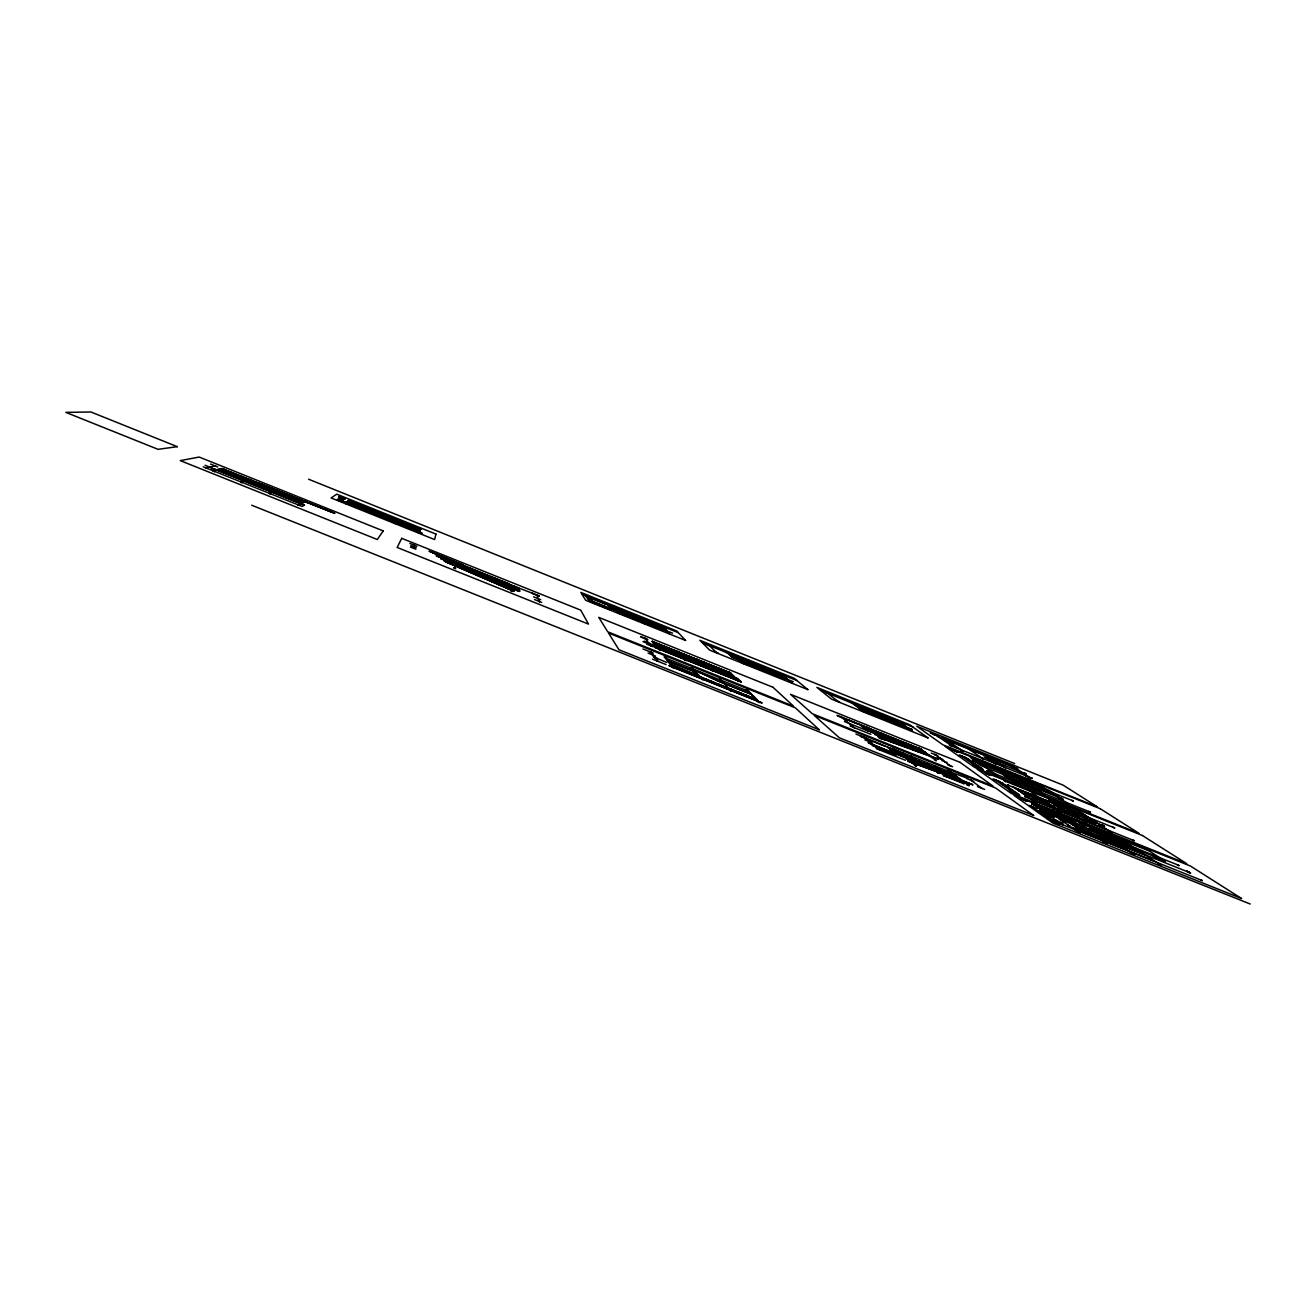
<?xml version="1.0" encoding="UTF-8"?>
<svg xmlns="http://www.w3.org/2000/svg" width="1316" height="1316" viewBox="0 0 1316 1316"><rect width="100%" height="100%" fill="white"/><g stroke="black" fill="none" stroke-linecap="round" stroke-linejoin="round"><path stroke-width="1.5" d="M463.051 568.364L463.084 567.295L469.055 569.68L469.072 570.782M463.216 565.419L432.52 552.555M461.735 567.838L461.768 566.768L456.455 564.63L456.389 565.699M455.961 565.567L456.043 564.383M455.681 565.633L455.78 564.284M455.714 564.038L455.846 562.277M454.826 567.574L455.254 562.212M454.217 565.14L454.497 561.916M446.124 560.896L454.365 563.429M445.68 558.922L440.975 556.915M445.071 558.56L438.491 556.602M443.344 557.869L438.672 555.648M441.173 555.796L440.663 558.708L454.3 564.186M436.336 554.612L441.025 556.602M421.219 529.312L418.883 528.275M419.755 532.306L420.626 529.081M413.553 548.229L414.507 545.087M419.442 532.174L418.291 531.532M418.488 532.832C418.751 533.391 419.426 533.358 420.149 528.555M418.537 531.812L343.114 501.577L422.156 533.375L418.801 531.121M418.225 531.697L419.442 528.604M412.763 527.436L413.224 526.433M401.923 523.126L402.466 522.123M394.52 523.192L397.004 519.228M390.013 518.323L390.671 517.385M389.454 518.043L390.095 517.122M378.547 513.717L379.304 512.812M373.185 509.637L369.763 513.388M367.658 509.341L368.513 508.47M367.049 509.095L367.904 508.223M357.968 505.443L358.906 504.604M350.78 500.968L348.46 499.948M347.21 503.123L350.188 500.738M346.898 503.008L348.23 501.725M345.598 503.535C346.782 503.37 344.282 505.673 349.875 500.261M346.338 502.35L347.556 502.844M348.987 500.245L345.664 502.515M331.402 512.006L257.903 482.709L334.922 513.405L222.19 468.595L216.795 469.96M339.067 500.903L342.983 498.122M306.908 502.564L221.614 468.512L216.564 469.796M301.298 503.831L304.851 501.741M304.72 501.166C299.735 504.834 298.765 505.87 298.058 504.9M299.9 503.271L303.322 501.297M299.587 503.008L300.805 502.317M299.061 502.811L300.278 502.103M298.633 502.597L299.735 501.939M288.369 498.484L289.536 497.843M287.941 498.336L289.224 497.678M287.414 498.122L288.714 497.464M286.888 497.925L288.188 497.251M286.362 497.711L287.661 497.053M286 497.53L287.266 496.938M275.192 493.204L276.524 492.628M274.682 493.023L276.064 492.398M273.942 492.875L275.686 492.085M276.047 491.937L277.906 491.098M270.356 493.994C273.152 494.158 262.575 493.73 278.038 490.457M272.544 492.299L274.287 491.526M274.649 491.378L276.541 490.539M272.182 492.02L273.794 491.312M271.573 491.707L272.889 491.131M272.593 490.424L271.491 490.901L301.002 502.63M267.362 490.013L268.711 489.453L301.298 502.465M266.556 489.766L268.217 489.075M267.082 489.124L270.454 487.726M265.618 489.404L267.296 488.713L218.818 469.615M256.307 485.67L266.079 489.207L217.749 469.845M255.781 485.456L246.437 481.705M250.583 479.452C232.537 484.255 245.631 481.755 241.815 482.561M244.003 480.735L236.419 477.692M235.893 477.478L226.533 473.727M226.007 473.513L218.9 470.667M223.704 468.66L212.863 470.931L214.705 471.638M1019.916 778.644L1011.527 774.943L1014.258 775.864M205.855 468.151L215.643 465.848M1100.275 833.9L1090.75 828.669L1130.033 845.004M1093.497 822.286L1084.384 818.207L1095.915 823.421M1086.555 819.292L1087.838 819.572M1121.216 838.835L1146.335 848.968M1120.229 838.605L1043.539 807.728M1090.767 828.702L1096.508 830.725M1027.006 801.28L1020.903 798.68L1027.023 801.197M1079.038 810.936L1004.519 780.881M1119.192 840.398L1121.824 841.615L1111.921 837.206L1119.274 840.315L1117.942 840.036M1043.851 808.139L1042.979 808.008M1048.441 800.062L1057.521 803.879M1040.528 785.487L971.093 757.703M957.719 752.094L952.422 749.84M952.406 749.758L957.752 752.028M1015.097 776.753L1019.966 778.595M941.318 737.322L1011.889 765.616M1008.55 764.382L1029.704 778.036M1093.267 829.689L1095.537 830.445M944.756 738.589L963.164 751.354L959.693 749.265M514.243 591.427L444.018 561.044M955.186 777.871L945.085 774.548M954.774 778.085L960.664 780.207M946.27 774.466L931.662 769.679M934.097 769.827L913.238 763M911.84 762.49L917.433 763.461M1111.954 837.552L1112.908 837.815M445.45 561.669L519.721 591.427L518.751 588.055L455.83 562.574M1095.899 823.487L1092.28 821.941M1190.667 873.117L1187.838 871.982M1186.637 871.208L1189.467 872.343M893.761 722.435L884.878 719.359M893.334 722.517L898.384 724.392M886.112 719.474L877.756 716.233M453.839 567.805L455.714 568.627L454.908 568.364M1108.944 842.701L1108.401 842.339M1113.221 844.362L1116.264 845.908M1104.7 842.668L1105.621 842.882L1103.219 841.829L1107.036 843.836M1093.481 821.809L1090.01 820.444M1115.672 839.115L1112.02 837.683M1118.419 839.773L1118.732 839.953M892.445 739.362L888.843 738.49L895.505 741.747L892.116 739.296L864.234 728.126M1115.524 838.407L1118.995 839.74M1020.476 790.554L1017.021 788.778M967.079 784.731L969.053 785.586M969.004 785.652L967.128 784.846M510.838 590.621L512.697 591.378L510.855 590.736M757.983 701.675L759.941 702.497M759.908 702.58L759.052 702.283M774.186 674.351L741.911 661.833L786.902 679.27L781.359 674.549M773.545 674.335L778.809 676.309M1104.683 826.432L1102.018 825.362M1090.043 821.052L1086.555 819.671L1087.427 819.819M1101.031 824.721L1103.696 825.79M1074.35 816.298L1075.221 816.512L1073.395 815.657M1077.952 832.057L1079.959 833.012L1078.939 832.436M1054.182 809.258L1055.07 809.488C1049.378 807.152 1056.781 810.179 1053.639 809.011M1044.493 801.724L1041.811 800.654M938.407 772.805L937.337 772.525L939.361 773.43M955.235 775.979L902.052 754.71M898.515 741.796L894.288 740.678L901.608 744.198M880.98 738.621L882.822 739.312M882.691 739.345L881.046 738.654M684.764 659.925L686.557 660.665L684.748 660.007M1059.989 797.644L1062.374 798.746M1063.361 799.207L1060.861 798.203M1059.051 823.306L1202.363 880.601M644.725 622.402L618.339 612.17M642.784 622.007L653.575 625.873M1015.294 782.576L1016.166 782.823L1014.537 782.082M1033.932 801.378L1035.758 802.25M1187.081 871.307L1188.183 871.735M1187.081 871.389L1190.24 873.018M1025.625 797.101L1134.343 840.743M1010.096 778.167L1007.579 777.164M1177.211 864.711L1179.12 865.615M1132.747 854.051L1134.721 854.824L1132.681 854.018M1007.299 784.764L1009.043 785.586L1008.253 785.126M393.731 522.995L395.31 523.554L393.665 522.962M1023.141 772.689L1025.477 773.627M1026.233 774.121L1023.897 773.183M995.373 764.037L996.212 764.267L985.783 757.539M1132.648 840.036L1134.359 840.677M1109.914 831.811L1111.691 832.584L1109.947 831.926M1104.272 826.333L1103.318 825.625M648.245 623.34L652.341 624.524L647.094 621.942L648.656 623.471M1059.166 811.479L1060.959 812.268M1009.109 785.553L1114.701 827.961M1060.943 812.334L1059.972 811.791M1101.525 824.852L1103.269 825.593L1101.558 824.951M618.29 610.854L637.092 618.849M288.829 497.876L299.916 502.317M742.471 663.017L743.984 663.725M858.18 706.84L902.167 724.524M1088.891 811.446L1090.569 812.169L1088.875 811.511M1061.403 798.121L1062.325 798.73M987.049 770.567L988.678 771.275L987.757 770.847M641.254 619.606L636.549 618.158L642.373 620.971M752.045 664.136L782.987 676.589M972.623 760.467L1073.395 801M656.865 660.928L658.033 661.323L650.367 651.65M1202.265 880.568L1200.422 879.762M644.133 623.192L643.195 622.879L645.202 623.735L640.777 618.882M652.374 654.759L653.443 655.204M653.378 655.269L652.341 654.842M942.223 770.781L924.128 765.106L920.081 761.931M618.306 610.344L663.823 628.653M1071.816 800.391L1073.346 801.049M414.112 546.765L413.718 546.601M1030.954 777.756L1032.451 778.398L1031.02 777.855M1029.556 778.052L1028.651 777.559M655.253 657.885L654.2 657.178L655.138 657.556M1114.586 827.928L1113.023 827.238M400.738 523.077L395.705 521.037M536.55 595.128L537.454 595.589M1023.601 772.821L1025.065 773.446M1023.618 772.903L1025.822 773.956L983.973 757.029M358.215 504.702L363.232 506.726M366.621 509.374L371.688 511.398M1016.429 768.182L1017.844 768.857L937.634 736.532M1053.853 801.97L1048.49 799.964L1084.993 815.196M873.84 745.481L874.91 745.925L873.906 745.596M1091.902 828.866L1098.811 831.811M649.15 644.05L650.104 644.445M649.972 644.478L649.15 644.133M650.285 645.531L651.223 645.991M865.221 738.292L865.895 738.556M644.61 638.112L645.334 638.737M275.636 492.595L287.266 497.251M654.233 657.178L654.743 657.556M1049.954 800.95L1055.975 802.957M1011.543 775.091L1018.568 777.772M939.657 758L941.088 758.855M1178.972 865.583L1178.1 865.221M846.385 719.26L920.756 749.001M1103.433 825.856L1102.627 825.527L1104.124 826.284M935.117 754.693L935.972 754.973L935.051 754.66M941.055 758.855L940.118 758.18M651.107 645.959L650.252 645.597M1025.789 800.934L1023.93 799.914M873.084 744.593L872.771 744.461M934.195 734.657L935.166 734.887L930.231 732.765L934.195 734.657L932.633 733.851M972.294 784.484L907.793 761.109L972.952 784.846L960.499 779.714M951.419 772.377L967.655 778.315M210.05 467.312L209.968 467.164M206.184 467.937L206.415 468.019M709.587 645.712L709.637 646.008M940.71 758.608L939.723 758.115M1061.305 798.401L1019.456 781.474M1188.661 872.13L1187.986 871.85M1188.891 872.311L1190.256 872.952M1103.515 841.927L1104.963 842.569M678.299 632.651L616.168 607.992M414.524 545.416L414.26 545.317M215.133 465.864L215.281 465.913M701.724 679.155L702.991 679.829L691.903 667.607M908.04 759.776L960.976 780.092M879.795 749.988L864.135 737.207M1188.71 872.228L1101.969 837.502M1102.874 825.543L1057.85 807.53M782.378 674.911L796.904 680.52M898.96 721.629L913.024 727.057M213.669 471.095L214.738 471.572M298.206 505.147L297.86 505.015M539.05 601.313L539.231 601.379M665.896 630.578L655.894 626.663L654.332 624.837M665.945 630.627L654.249 626.087L657.474 627.502M619.885 613.7L620.839 614.21L614.95 606.906M668.676 633.325L669.597 633.818L662.096 625.873M741.78 661.718L786.754 679.155M862.243 710.163L905.902 727.074M906.099 727.222L862.424 710.295L882.872 718.618M869.333 741.55L869.514 741.615M673.759 667.969C670.979 667.196 676.769 669.17 673.644 668.133M914.998 765.665L916.347 766.307L893.153 748.113M1160.054 864.842L1161.436 865.467L1122.581 840.036M1044.855 794.617L1044.723 794.716M841.22 717.055L841.385 717.121M950.382 765.896L950.415 765.797M935.117 760.187L936.35 760.763L919.029 748.014M982.739 758.674L983.726 759.2L965.812 747.126M532.996 593.467L518.553 587.956M536.846 594.996L539.428 602.119M659.267 649.66L660.204 650.186L652.44 641.089M712.614 671.226L703.813 661.685M1085.453 821.99L1086.407 822.418L1056.781 802.711M971.142 780.388L971.323 780.47M730.808 690.768C728.488 690.16 733.9 692.167 730.808 690.768L719.556 678.678M1072.145 827.435L1080.156 830.034M780.404 673.479L791.919 682.922L791.163 682.576M911.626 731.005L912.432 731.383L896.624 720.28M1020.624 784.895L1021.413 785.257L996.36 768.347M899.667 753.624L891.541 750.367L900.358 754.183M900.868 754.035L915.031 759.694L910.359 756.009M940.414 769.86L915.887 760.039L911.198 756.338M955.35 775.831L941.269 770.189L935.248 765.994M648.064 653.081L655.5 656.059M669.005 661.471L693.565 671.292M717.055 680.569L750.614 694.108M864.809 739.806L872.014 742.685M901.361 754.43L955.91 776.259M1028.98 805.392L1036.975 808.567M1039.969 809.768L1049.148 813.436M1053.738 815.278L1141.745 851.403M892.544 751.173L901.049 754.726M943.605 771.571L940.677 770.633M893.202 751.716L901.723 755.269M940.858 770.699L936.531 769.334M893.877 752.259L902.414 755.828M936.696 769.399L933.751 768.462M1137.764 849.807L1163.295 860.022M653.131 656.355L657.474 658.494M894.551 752.818L903.105 756.387M933.916 768.528L930.955 767.59M959.084 778.644L960.45 779.187M1155.218 857.094L1164.183 860.68M868.034 742.504L891.623 752.16M895.225 753.361L903.796 756.93M931.119 767.656L926.76 766.274M1038.11 810.607L1044.049 813.041M1045.48 813.65L1054.741 817.351M1059.38 819.21L1081.818 828.044M1113.517 840.809L1098.844 834.936M1155.086 857.358L1165.4 861.47L1149.625 851.205M653.608 656.997L666.834 662.458M669.531 663.363L699.487 676.029L697.924 674.894M754.759 697.447L746.517 689.962M868.609 742.997L893.778 753.229M895.916 753.904L904.24 757.292M905.408 757.671L926.925 766.34M977.475 786.557L984.631 789.435M1072.227 824.556L1087.23 830.56M1099.173 835.15L1115.294 841.779M871.389 744.56L892.807 753.114L892.133 752.555M1141.745 852.867L1117.399 843.128L1121.397 845.81L1145.891 855.597M726.596 687.363L701.148 677.148L702.349 678.53M754.71 698.615L729.377 688.433L738.901 693.104M872.393 745.662L896.18 755.187M906.757 759.365L908.402 760.023M671.374 665.682L672.92 666.406M673.726 666.636L681.672 669.844M682.905 670.321L689.403 672.937M690.637 673.414L698.566 676.589M701 677.641L699.421 676.901L700.244 677.872M702.135 678.003L710.048 681.178M711.282 681.655L717.746 684.271M718.98 684.731L726.876 687.906M729.656 689.091L728.077 688.367L728.998 689.37M730.429 689.321L738.309 692.479M739.526 692.956L745.975 695.555M747.208 696.016L755.071 699.191M755.91 699.487L757.506 700.227M671.769 666.192L673.216 666.768M699.882 677.444L701.313 678.02M718.289 684.879L710.739 681.063M728.587 688.926L730.018 689.485M746.583 696.18L738.934 692.331M755.697 699.832L746.188 695.193M756.47 700.063L757.901 700.638M909.109 761.207L910.508 761.767M1079.433 829.524L1094.599 835.594M1107.282 840.661L1121.545 846.369M1122.137 846.599L1122.992 846.945M652.506 659.151L666.126 664.596M669.005 665.518L762.178 702.991L669.252 665.83M876.209 748.574L905.424 760.253M1046.533 816.578L1050.645 818.223M1053.754 819.473L1063.147 823.224M1068.181 825.247L1070.072 826.004M1081.193 830.495L1091.277 834.525M1107.398 840.908L1119.11 845.695M1148.605 857.423L1149.954 857.966M1080.65 830.363L1075.534 828.192M1081.505 830.709L1091.342 834.821M1081.736 831.12L1082.591 831.465L1071.52 824.063M1109.832 842.553L1090.734 834.393M1092.872 835.874L1117.251 844.905M1094.517 836.877L1109.388 842.816M1074.415 829.162L1128.174 850.662M1129.029 851.008L1153.967 860.977M1047.865 818.799L1056.189 822.122M1051.106 820.97L1059.462 824.31M1076.899 831.317L1078.297 831.876M1158.327 863.855L1159.709 864.415M251.685 505.229L1250.2 904.01M970.583 757.226L1039.525 784.945M959.134 755.055L966.191 757.884L962.638 756.387M966.717 759.332L970.27 760.763L966.701 759.25M1004.042 775.042L1009.29 777.295M1005.046 775.749L1010.31 778.003M1006.066 776.44L1011.33 778.694M1006.575 776.999L1011.856 779.056M1012.678 779.401L1016.1 780.783L1012.168 778.101M972.935 763.724L976.521 765.172M1015.607 781.408L1035.758 789.501M973.527 765.254L980.782 768.166M988.76 771.324L1088.825 811.495M975.929 766.85L983.217 769.778M995.965 774.927L997.775 775.766L977.903 762.161M1067.062 803.451L1068.477 804.257M409.835 543.475L416.892 546.305M463.232 564.877L429.049 551.174L463.216 565.156M210.511 464.055L217.782 466.983M454.168 561.619L508.733 583.662M532.256 593.105L539.215 595.901M640.596 636.549L647.472 639.296M837.009 715.312L864.431 726.317M931.235 753.114L937.831 755.746M1048.753 800.293L1057.291 803.681M221.631 468.907L276.409 490.605M532.404 593.516L539.379 596.312M640.991 637.059L647.867 639.823M730.923 673.134L652.127 641.534L657.424 648.278M837.815 715.986L858.575 724.31M860.5 725.1L921.463 749.544M221.137 469.039L276.015 490.769M455.797 562.853L470.125 568.841M494.8 578.563L518.833 588.318M653.822 642.257L678.02 651.963M679.319 652.489L704.076 662.409L710.772 669.647M729.377 672.558L705.376 662.935L712.104 670.189M860.763 725.313L883.875 734.706M906.461 743.573L922.335 750.202M220.726 469.138L275.636 490.934M455.78 563.149L518.948 588.729M654.776 642.981L678.151 652.555M680.323 653.23L704.29 663.05M706.429 663.692L729.689 673.233M861.338 725.774L923.207 750.86M220.233 469.269L275.324 491.082M410.839 545.679L416.251 547.851M440.844 557.655L436.106 555.747L519.228 589.683M455.764 563.445L519.03 589.009M655.088 643.36L678.562 653.032M680.668 653.624L704.751 663.544M706.824 664.103L730.199 673.743M862.21 726.481L923.931 751.403M992.938 779.006L1000.456 782.033M219.739 469.384L301.709 502.219M455.731 563.741L519.146 589.42M655.45 643.82L678.908 653.443M681.096 654.101L705.146 663.955M707.284 664.613L730.627 674.17M862.786 726.942L924.803 752.061M1014.307 787.692L1031.859 794.732M1032.632 795.045L1064.808 807.942M1087.756 817.137L1088.99 817.647M219.328 469.499L301.479 502.35M655.746 644.215L679.319 653.92M681.441 654.513L705.606 664.465M707.679 665.024L731.137 674.697M863.641 727.649L925.526 752.62M937.337 757.128L942.898 759.529M1015.261 788.366L1016.199 788.761M1033.076 795.571L1021.644 790.571M1034.113 796.065L1031.382 794.469M1090.717 818.881L1091.161 819.128M440.728 558.362L454.316 564.005M495.046 580.109L519.343 590.111M656.125 644.675L679.73 654.397M681.852 654.99L706.067 664.958M708.14 665.534L731.647 675.223M909.636 746.32L905.523 744.675L908.418 746.896M910.409 746.6L926.415 753.278M1016.462 789.189L1017.4 789.6M218.407 469.73L266.803 488.91M495.112 580.504L519.409 590.374M656.487 645.136L680.076 654.809M682.28 655.483L706.462 665.386M708.617 666.028L732.091 675.651M865.106 728.834L888.465 738.325M911.248 747.258L927.303 753.953M1017.646 790.028L1018.6 790.423M1037.107 797.759L1035.297 797.101M1037.37 797.94L1042.914 800.079M1043.16 800.243L1054.445 806.938L1050.793 805.474M217.091 469.549L266.474 489.059M288.385 498.106L299.489 502.564M410.395 547.012L415.856 549.216M495.161 580.767L519.491 590.654M656.799 645.531L680.487 655.302M682.626 655.878L706.922 665.896M709.011 666.455L732.601 676.177M865.698 729.311L889.386 739.033M912.103 747.916L928.043 754.512M1001.344 783.793L1005.128 785.323M1018.387 790.636L1019.851 791.261M1043.489 800.704L1026.217 793.811L1027.747 794.88M1092.51 820.23L1093.941 820.921M288.336 498.139L299.439 502.597M455.698 565.452L469.878 571.144L469.861 569.927M470.733 571.489L519.606 591.081M657.178 646.008L680.849 655.697M683.053 656.371L707.317 666.324M709.472 666.965L733.028 676.621M866.306 729.788L928.471 754.825M1039.031 799.075L1044.641 801.493M205.082 465.272L212.452 468.216M533.556 596.839L540.662 599.685M644.05 641.122L651.042 643.919M655.269 645.531L652.604 644.478L654.907 647.423L741.369 682.066L738.029 678.711L733.983 677.23M655.779 645.893L657.112 646.419M657.49 646.403L681.26 656.19M683.399 656.783L707.794 666.834M709.867 667.393L733.555 677.148M844.411 721.497L865.517 729.952M867.162 730.495L937.617 758.937M941.943 760.533L947.027 762.573M1020.673 792.067L1021.973 792.643M1024.21 793.499L1039.656 799.733M1040.183 799.865L1045.809 802.283M1094.896 821.809L1095.817 822.22M213.472 468.726L304.358 505.147M449.579 563.396L510.312 587.956M657.868 646.863L681.622 656.602M683.827 657.276L708.189 667.261M710.344 667.903L733.999 677.592M876.769 734.591L934.837 757.868M1030.412 796.41L1046.763 802.941M458.577 567.278L510.394 588.318M658.181 647.258L682.033 657.095M684.188 657.687L708.666 667.771M710.755 668.331L734.509 678.135M877.575 735.233L925.609 754.479M1022.483 793.334L1023.404 793.729M1041.17 800.77L1047.026 803.122M469.384 571.934L514.803 590.292M642.965 641.616L652.094 645.268M658.066 647.636L682.856 657.605M684.139 658.082L709.505 668.281M710.772 668.758L735.381 678.661M874.745 734.525L917.894 751.65M1099.502 824.688L1099.946 824.951M478.415 575.832L510.542 588.926M659.382 648.558L666.784 651.535M667.936 651.979L673.973 654.43M675.141 654.875L682.51 657.852M685.833 659.168L693.203 662.129M694.355 662.573L700.392 665.008M701.527 665.452L708.896 668.413M712.203 669.729L719.539 672.69M720.691 673.134L726.695 675.552M727.83 675.996L735.167 678.941M879.039 736.401L908.583 748.245M1024.325 794.601L1025.246 795.012M1044.098 802.776L1049.971 805.145M487.479 579.731L510.624 589.288M700.869 665.534L693.894 662.063M720.066 673.233L712.713 670.288L705.935 663.165M727.222 676.095L720.181 672.591M735.71 679.5L726.925 675.273M879.713 736.944L900.802 745.399M1026.891 796.164L1026.102 795.835L1027.303 796.377M1051.04 805.639L1044.361 802.957L1036.58 797.628M498.353 584.436L510.707 589.601M654.809 647.308L741.221 681.918M880.388 737.486L893.103 742.635M1100.966 825.905L1102.232 826.399M507.45 588.351L510.723 589.716L510.197 587.479M646.715 644.149L653.246 646.765M881.194 738.128L883.53 739.066M947.487 764.678L952.636 766.735M1101.426 826.53L1098.893 825.51L1102.709 827.386M203.24 466.818L208.964 469.121M534.493 599.553L541.699 602.432M850.054 725.971L870.896 734.328M878.348 737.305L885.454 740.151M1051.665 806.774L1075.649 816.381M1052.751 807.514L1075.221 816.512M1031.53 799.322L1106.131 829.31M1009.421 790.702L1017.169 793.795M1012.136 792.495L1019.916 795.621M1033.553 801.115L1034.853 801.641L1012.827 786.491M1109.47 831.515L1110.753 832.025L1077.278 809.899M1041.992 806.988L1120.278 838.341M893.317 748.524L892.314 747.981L911.083 762.227M948.408 770.567L947.372 770.024L962.012 780.388M1031.76 803.977L1070.122 819.342M1149.822 851.238L1079.087 822.928L1087.97 828.981M642.932 648.969L653.279 653.114M665.238 657.901L748.672 691.295M860.17 735.924L867.31 738.769M896.015 750.136L951.6 772.508M966.75 778.579L973.774 781.391M694.075 669.811L690.423 668.232M861.092 736.697L885.421 746.419M887.823 747.389L903.631 753.673M694.058 669.926L699.947 672.64M888.234 747.685L896.657 751.206M897.496 751.321L904.536 754.381M1040.775 808.814L1074.399 822.27M699.783 672.575L713.371 678.859M888.892 748.212L897.331 751.732M898.367 752.028L905.128 754.858M1084.384 826.53L1081.407 825.346L1084.976 827.78M889.55 748.755L897.989 752.275M898.96 752.505L906.017 755.565M890.208 749.281L898.663 752.818M899.848 753.213L906.625 756.042M913.814 758.74L914.669 759.069M939.114 768.857L939.969 769.202M668.758 661.142L693.269 670.946L695.703 673.792M713.19 678.776L717.22 680.635M750.252 693.746L719.161 681.524M890.866 749.824L899.354 753.361M900.44 753.69L907.234 756.519M1041.515 810.491L1178.017 865.007M308.553 479.205L1014.718 763.576M852.949 702.81L850.712 701.905L863.164 711.282M898.285 720.954L896.064 720.066M853.196 702.991L864.217 711.676M338.771 496.461L345.088 499.011M348.707 500.475L420.528 529.361M585.324 595.671L591.427 598.122M705.508 644.018L711.495 646.436M782.494 674.993L736.483 656.487L737.388 657.309M823.668 691.574L829.574 693.943M853.64 703.55L899.667 722.155M338.508 496.642L344.841 499.192M585.554 596.049L606.363 604.406M608.42 605.245L616.546 608.518M728.439 653.526L749.182 661.964M853.492 703.846L854.61 704.29M374.451 511.233L379.452 513.256M397.695 520.593L402.696 522.6M608.666 605.524L615.773 608.584M728.85 653.871L749.363 662.129M608.946 605.919L616.069 608.979M729.294 654.299L750.202 662.902M347.638 501.314L420.1 530.463L347.506 501.412M609.226 606.314L616.365 609.374M617.582 609.9L629.69 614.786L628.275 612.943M664.185 628.653L652.127 623.8L650.515 621.892M729.804 654.776L750.942 663.577M751.765 663.889L782.675 676.325M857.802 706.544L901.74 724.211M338.936 497.974L343.772 499.915M586.492 597.53L592.661 600.014M609.505 606.709L616.661 609.769M617.73 610.098L664.383 628.867M730.495 655.434L784.418 677.164M857.621 706.61L903.845 725.198M374.501 512.516L379.551 514.54M387.825 517.895L392.859 519.919M609.785 607.104L617.056 610.311M617.994 610.46L631.088 615.921M664.876 629.426L666.044 629.903M731.005 655.927L752.061 664.58M610.163 607.63L617.352 610.723M731.531 656.404L752.62 665.09M347.901 502.564L418.521 530.957M610.443 608.025L617.648 611.117M618.586 611.266L655.549 626.268M665.764 630.43L666.932 630.907M732.041 656.898L753.18 665.6M338.015 498.715L342.884 500.672M587.446 599.06L608.568 607.564M617.78 611.298L610.739 608.436L608.288 605.064M618.882 611.677L654.957 626.235M370.076 512.138L371.457 512.45M394.52 521.975L395.869 522.271M949.362 745.119L1030.856 777.772M588.976 600.376L609.242 608.518M619.063 613.042L620.247 613.519M336.633 499.702L341.551 501.676M590.193 601.659L610.015 609.621M713.7 651.305L718.371 653.197M835.084 700.112L839.69 701.971M1064.726 808.353L1057.357 804.849M944.608 761.536L944.822 761.635M454.711 568.282L453.905 567.92M864.875 737.733L864.563 737.733M864.711 712.285L851.452 702.07M1054.445 802.941L1052.076 801.938M1014.521 775.963L1016.692 776.884M820.608 690.275L853.327 703.715M702.152 642.603L728.209 653.312M581.985 594.256L615.329 607.959M855.943 734.048L895.735 750.465M1005.556 768.001L987.576 755.878M1024.588 796.608L1024.819 796.887M738.704 681.507L729.031 671.802M973.182 760.812L972.623 760.549M982.131 788.498L970.451 779.779M759.052 702.07L758.016 701.806M973.379 760.763L974.218 761.158M987.822 771.011L987.082 770.666M445.647 561.702L512.5 590.571M1106.049 843.474L1105.012 842.964M1060.17 811.873L1059.166 811.577M935.939 735.331L938.045 736.269M938.555 736.894L939.608 737.371M950.004 745.201L951.09 745.695M952.57 746.452L936.992 735.808M968.379 758.871L967.227 758.361L982.69 768.939M959.989 755.318L963.559 756.914M972.902 763.642L976.554 765.27M977.508 766.784L980.436 768.1M974.778 765.698L977.722 767.014M982.443 769.515L964.332 757.111M993.843 779.286L1000.489 782.132M1002.825 783.086L1001.591 782.543L1019.209 794.617M1001.295 783.694L1005.161 785.422M1105.835 843.375L1107.069 843.77M1078.824 832.584L1045.282 809.077M1013.649 792.314L1016.824 793.729M1010.737 791.146L1013.912 792.561M1019.11 795.357L998.466 781.194M1036.218 805.672L1040.298 807.498M1031.695 803.862L1035.774 805.688M1040.265 808.518L1044.394 810.36M1039.903 809.636L1044.065 811.511M1044.493 811.479L1048.655 813.337M1029.869 805.622L1034.014 807.481M1046.204 813.88L1048.803 815.048M1040.874 811.643L1042.338 812.35M1038.834 810.837L1056.945 823.306M1054.494 819.704L1057.143 820.888M1047.273 816.808L1049.905 817.993M1059.331 823.322L1063.641 825.264M1051.961 820.329L1056.255 822.27M1048.836 819.078L1053.145 821.019M1055.284 822.566L1059.627 824.507M689.962 667.788L719.194 681.326M1113.221 837.486L1109.421 835.857L1111.905 837.173M593.138 602.794L589.107 596.987M1110.408 842.882L1114.915 845.497M1115.113 845.119L1119.357 847.142M898.828 741.928L906.132 745.432L893.4 739.806L896.212 741.994M904.898 744.346L911.577 747.62L904.569 744.231M631.565 616.168L636.796 618.734M742.504 663.116L734.048 654.825M1012.563 775.239L1015.705 776.802M1049.543 800.227L1052.965 801.954M955.071 750.926L956.65 751.765M1035.758 802.168L1033.981 801.493M938.867 759.398L878.743 737.47M987.987 774.17L989.731 775.108M793.285 681.704L741.401 662.458M672.558 633.144L618.388 612.993M1144.657 847.882L1147.453 849.708M1153.227 856.124L1156.419 857.884M1029.556 777.361L1012.81 766.323L942.486 738.013L957.16 748.245M1027.039 776.358L1028.947 777.608L1025.921 775.897M1136.251 848.294L1139.755 850.597M1038.966 784.566L1040.693 785.701M1041.894 786.655L1068.263 803.928M1119.439 837.782L1122.137 839.559M1080.206 814.028L1081.193 814.489M1090.997 822.467L1083.134 818.832L1093.185 823.931M1070.879 810.294L1072.195 810.87M1085.305 820.279L1087.131 821.513M1019.456 777.641L1044.542 794.502M1053.968 800.819L1054.889 801.46M1094.468 828.06L1095.537 828.767M1097.133 829.837L1133.29 854.133M1105.687 836.055L1088.628 828.932L1089.714 829.672M1035.018 789.205L1036.975 790.521M1074.859 816.068L1077.113 817.581M1014.422 775.93L1016.445 777.295M1033.521 788.597L1035.478 789.929M1051.5 800.967L1057.077 804.734M1073.264 815.427L1075.517 816.94M1093.974 829.639L1095.669 830.774M1032.024 788.004L1033.981 789.32M1056.929 804.783L1055.86 804.273M1071.685 814.785L1073.922 816.298M1024.276 782.971L1028.273 785.668L1018.37 780.602M1029.046 786.803L1033.175 789.09M1068.493 813.502L1073.083 816.068M1027.549 786.211L1029.573 787.642M1066.898 812.877L1069.234 814.538M1100.357 835.808L1107.875 840.908M1024.572 785.01L1027.993 786.919M1063.706 811.594L1067.523 813.732M1107.628 841.072L1112.497 844.395M1023.075 784.402L1025 785.718M1062.111 810.952L1064.331 812.449M1021.578 783.81L1023.503 785.109M1045.94 800.309L1046.927 800.753M1060.515 810.311L1062.719 811.824M1106.295 841.237L1108.73 842.882M1018.584 782.609L1022.384 784.764M1057.34 809.044L1061.551 811.446M1102.545 839.74L1106.838 842.125M1017.103 782L1018.995 783.316M1039.508 797.677L1040.643 798.22M1055.745 808.402L1057.916 809.899M1081.588 826.448L1082.591 826.909M1098.778 838.226L1103.055 840.628M1029.474 790.998L1030.379 791.623M1032.188 792.857L1059.725 811.692M1068.378 817.598L1105.637 843.095M1004.651 775.272L1015.195 781.885M1040.15 799.125L1053.886 808.386M1095.011 836.729L1097.396 838.358M1002.562 774.252L1007.316 777.295M1032.106 794.732L1034.491 796.443M1047.585 805.754L1032.237 798.68L1035.379 800.868M1029.079 795.489L1030.576 796.525L1028.29 795.177M1019.67 789.847L1020.64 790.521M970.073 756.881L971.603 757.95M1003.96 780.487L1005.704 781.704M1041.252 806.478L1043.785 808.337M1038.258 806.576L1046.565 812.416M1033.734 804.783L1061.486 824.293M961.683 756.058L976.258 766.356M995.653 780.075L1012.333 791.854M1031.81 806.461L1050.99 820.049M897.726 720.724L907.267 727.699M934.771 754.282L951.057 766.373M920.262 748.639L929.573 755.664M927.829 754.578L928.932 755.417M948.129 770.123L967.753 784.978M945.513 772.097L950.695 776.062M905.359 742.717L914.077 749.413M907.135 746.386L899.387 742.208L902.233 744.412M927.138 764.037L938.538 772.887M892.758 739.493L895.818 741.879M919.21 761.569L923.388 764.843M882.23 733.407L890.619 740.02M911.577 756.519L915.097 759.299M827.007 692.71L838.095 701.543M902.743 752.966L907.349 756.634M907.859 757.029L909.422 758.279M869.053 728.176L870.008 728.899M876.143 733.867L881.375 738.276M866.323 726.465L881.671 738.769M860.401 725.017L867.606 730.857M887.379 747.027L896.032 754.002M840.743 716.562L854.627 728.077M788.07 679.763L781.474 674.137L782.691 674.532L725.511 651.519L732.65 657.474L753.361 665.764L748.442 661.306M746.748 660.632L747.669 661.455M748.097 661.866L751.65 665.074M745.251 660.122L749.775 664.218M743.326 659.25L744.247 660.073M744.659 660.484L748.179 663.675M741.829 658.74L746.304 662.82M739.921 657.868L740.826 658.691M741.221 659.102L744.708 662.277M738.408 657.358L742.816 661.422M737.799 657.72L741.237 660.879M740.612 660.632L743.079 662.935M734.361 656.339L737.75 659.481M730.923 654.957L734.279 658.082M709.044 645.251L716.578 652.687M748.36 690.571L745.827 689.683M730.528 672.937L738.457 680.75M747.899 690.505L758.361 701.099M746.419 689.436L758.756 701.954M751.321 694.503L753.377 696.575M736.779 680.076L729.245 672.427L653.526 641.895L659.119 648.952M753.69 697.019L757.292 700.671M728.817 672.344L736.105 679.681M754.413 698.516L756.108 700.03M730.874 676.885L732.14 678.069M750.416 696.921L751.864 698.286M726.152 674.976L727.6 676.276M745.35 694.897L747.011 696.378M742.24 693.647L743.458 694.93M742.06 693.581L743.277 694.864M719.803 672.41L720.938 673.611M738.523 692.134L739.855 693.532M719.013 672.131L720.444 673.414M737.7 691.838L739.312 693.318M715.279 670.634L716.48 671.785M733.686 690.226L735.052 691.574M721.826 680.553L724.54 683.465M729.508 688.942L730.446 689.929M703.501 662.178L709.768 669.137M726.531 687.281L727.847 688.729M708.386 667.87L709.39 668.956L701.066 664.925M726.284 687.281L727.435 688.531L718.437 684.139M704.8 666.422L705.787 667.508L704.636 666.357M723.586 686.985L722.451 685.735L723.405 686.919M696.806 658.888L698.072 660.287M700.688 664.745L701.741 665.912M718.026 683.942L719.243 685.291M699.898 664.465L701.247 665.715M717.187 683.629L718.7 685.077M696.806 663.231L697.941 664.366M713.881 682.313L715.164 683.613M667.13 631.121C665.781 627.469 655.105 620.478 666.126 630.578M693.022 661.685L694.552 663.034M709.801 680.652L711.528 682.198M692.726 661.586L693.664 662.655L685.389 658.658M709.489 680.553L710.574 681.787L701.625 677.411M690.077 661.208L689.14 660.155L689.897 661.142M705.656 679.023L706.708 680.24M705.475 678.957L706.528 680.175M679.895 652.72L684.715 658.313M685.027 658.477L686.014 659.612M679.253 652.407L685.323 659.464M700.869 677.477L701.691 678.447M677.855 651.288L685.504 660.188M677.937 651.881L683.991 658.921M683.333 658.543L677.444 651.733M699.487 677.378L672.821 665.814L682.149 670.42L681.178 669.235M682.066 657.309L682.955 658.362L674.713 654.365M698.039 675.98L699.076 677.181L690.16 672.821M653.46 624.491L654.496 626.4M692.66 670.847L694.815 673.43M649.791 621.613L651.404 623.504L632.354 616.003L628.999 613.24M651.749 623.817L653.789 626.136M649.545 621.53L650.762 622.962M651.338 623.702L652.423 624.985M678.299 655.812L679.352 656.914M694.009 674.368L695.21 675.634M673.841 653.986L675.273 655.319M689.222 672.41L690.834 673.924M646.798 621.826L647.949 623.208M673.545 653.904L674.401 654.94L667.525 651.486M688.893 672.328L689.897 673.512L682.445 669.745M646.419 621.728L647.472 622.994M685.768 671.061L686.738 672.246M685.587 670.995L686.557 672.18M641.978 619.935L642.998 621.201M667.146 651.305L668.067 652.423M682.033 669.548L683.086 670.831M640.941 619.523L641.978 620.774M666.653 651.107L667.557 652.226M681.507 669.334L682.543 670.617M666.357 651.025L667.179 652.045L659.793 649.084L654.397 642.488M662.754 649.578L663.577 650.597M677.329 667.689L678.266 668.857M662.59 649.512L663.396 650.532M677.148 667.623L678.085 668.791M636.5 617.73L637.503 618.981M635.332 617.27L636.319 618.504M666.62 657.836L663.988 656.931M666.077 657.77L670.963 663.938M672.805 666.258L673.529 667.179M670.617 663.79L672.854 666.636M664.81 656.766L673.611 667.903M652.226 641.369L657.77 648.41M664.679 657.21L672.081 666.603M631.565 615.756L632.535 616.99M629.278 613.371L630.348 614.753M630.907 615.444L632.091 616.842M630.594 615.296L631.845 616.891M628.949 614.687L630.117 616.184L628.867 614.654M627.09 613.881L628.275 615.362M644.774 637.964L651.058 646.172M625.429 613.272L626.58 614.769L625.363 613.24M623.587 612.466L624.755 613.93M621.859 611.825L623.044 613.355M618.339 610.41L619.507 611.924M620.313 613.601C618.536 608.288 607.745 600.524 619.441 613.19M619.277 612.549L619.885 613.371M619.178 612.516L619.787 613.338M613.717 607.466L616.003 610.558M611.907 606.643L614.309 609.9M610.295 606.1L612.466 609.127M610.229 606.067L612.401 609.094M516.925 587.43L517.172 588.384L516.826 587.397M516.695 589.288L517.122 590.851M514.836 586.475L515.724 589.831L514.753 586.442M513.256 587.183L513.701 588.943L512.911 585.834L513.059 586.722M510.888 585.143L511.644 588.203M510.805 585.11L512.138 590.374M511.348 589.387L511.727 590.933M508.897 584.222L509.177 585.406L508.65 583.646M506.644 582.955L507.515 586.344M504.653 582.034L505.13 583.794M504.883 582.61L505.081 583.531M505.163 583.942L505.541 585.686M505.081 583.909L505.459 585.636M502.63 581.343L503.419 584.699M501.462 584.041L500.722 580.817M498.616 579.747L499.34 583.07M497.366 582.396L497.07 580.685L497.284 582.363M494.668 577.987L495.293 581.59M494.882 579.961L495.096 581.244M494.536 580.981L494.355 579.813L489.996 578.069L490.144 579.221M489.141 577.658L489.305 578.925M488.779 578.678L488.647 577.527L483.482 575.454L483.597 576.605M482.396 576.128L482.298 574.977L477.132 572.904L477.198 574.039M476.622 572.641L476.688 573.875M475.833 573.496L475.783 572.361L471.408 570.618L471.441 571.736M470.717 570.272L470.881 571.539M470.108 568.183L470.141 569.631M469.434 569.762L469.45 570.963M462.656 567.048L462.623 568.232L469.45 570.371L462.656 567.048M462.146 566.834L462.113 568.035L455.994 564.975L462.146 566.834M435.941 534.082L434.609 539.56L331.122 497.958L336.764 494.158L435.941 534.082M401.709 538.326L397.169 547.472L588.499 624.097L580.734 610.147L401.709 538.326M383.186 530.891L377.33 539.527L180.276 460.616L199.177 457.047L383.186 530.891M304.44 505.097L302.186 506.463L210.067 469.549L213.603 468.693L304.44 505.097M177.298 446.667L158.068 449.332L65.8 412.369L90.903 411.99L177.298 446.667M990.849 775.437L985.141 773.002L990.882 775.387M494.98 580.603L489.651 579.056L489.486 577.79L494.98 580.603M476.277 572.509L470.881 570.93L476.343 573.743L476.277 572.509M482.709 575.092L476.655 573.25L482.824 576.326L482.709 575.092M489.223 578.3L483.169 576.474L483.054 575.224L489.223 578.3M647.373 622.517L641.55 619.721L647.373 622.517M653.723 656.536L654.743 657.046L653.756 656.552M650.219 651.831L651.206 652.341L650.285 651.848M962.128 782.329L943.21 775.469L964.118 783.842L962.128 782.329M912.268 729.558L862.046 710.87L912.268 729.558M653.443 625.709L619.54 612.565L653.526 625.807M1109.882 840.019L1078.215 827.353L1082.706 830.445L1114.586 843.194L1109.882 840.019M819.259 729.788L618.948 649.759L608.518 633.029L795.357 707.844L819.259 729.788M1033.603 815.427L839.394 737.832L814.16 715.361L995.702 788.054L1033.603 815.427M1241.531 898.499L1053.145 823.224L1013.978 795.374L1190.437 866.027L1241.531 898.499M685.587 640.464L585.669 600.293L580.85 592.397L676.753 630.989L685.587 640.464M807.843 689.617L709.653 650.137L699.849 640.283L794.157 678.25L807.843 689.617M928.01 737.931L831.498 699.125L816.891 687.396L909.652 724.721L928.01 737.931M1097.412 806.905L942.865 744.79L916.726 726.202L1063.131 785.142L1097.412 806.905M1100.275 808.731L945.053 746.353L974.695 767.442L1139.097 833.406L1100.275 808.731M1049.296 790.488L972.343 759.579L980.864 765.534L1059.051 796.937L1049.296 790.488M772.969 687.265L598.764 617.369L607.745 631.812L793.614 706.231L772.969 687.265M960.104 762.359L790.505 694.305L812.317 713.716L992.922 786.047L960.104 762.359M1142.354 835.479L977.196 769.202L1011.099 793.334L1186.687 863.641L1142.354 835.479M1085.075 816.183L1067.391 809.093L1073.626 813.272L1079.745 815.723L1075.583 812.943L1087.263 817.614L1085.075 816.183M1059.594 806.84L1053.343 804.339L1061.107 809.603L1067.44 812.136L1059.594 806.84M286.806 497.481L275.159 492.809L286.756 497.497M1012.284 790.357L1008.451 788.827L1012.333 790.472M724.31 674.927L723.241 673.825L724.145 674.861M671.473 653.756L670.617 652.736L671.292 653.69M621.218 612.516L620.149 611.085L621.136 612.483M517.254 588.647L517.698 590.555L517.287 588.795M509.621 587.314L509.21 585.554L509.539 587.281M497.004 580.29L496.856 579.385L496.922 580.257"/></g></svg>
